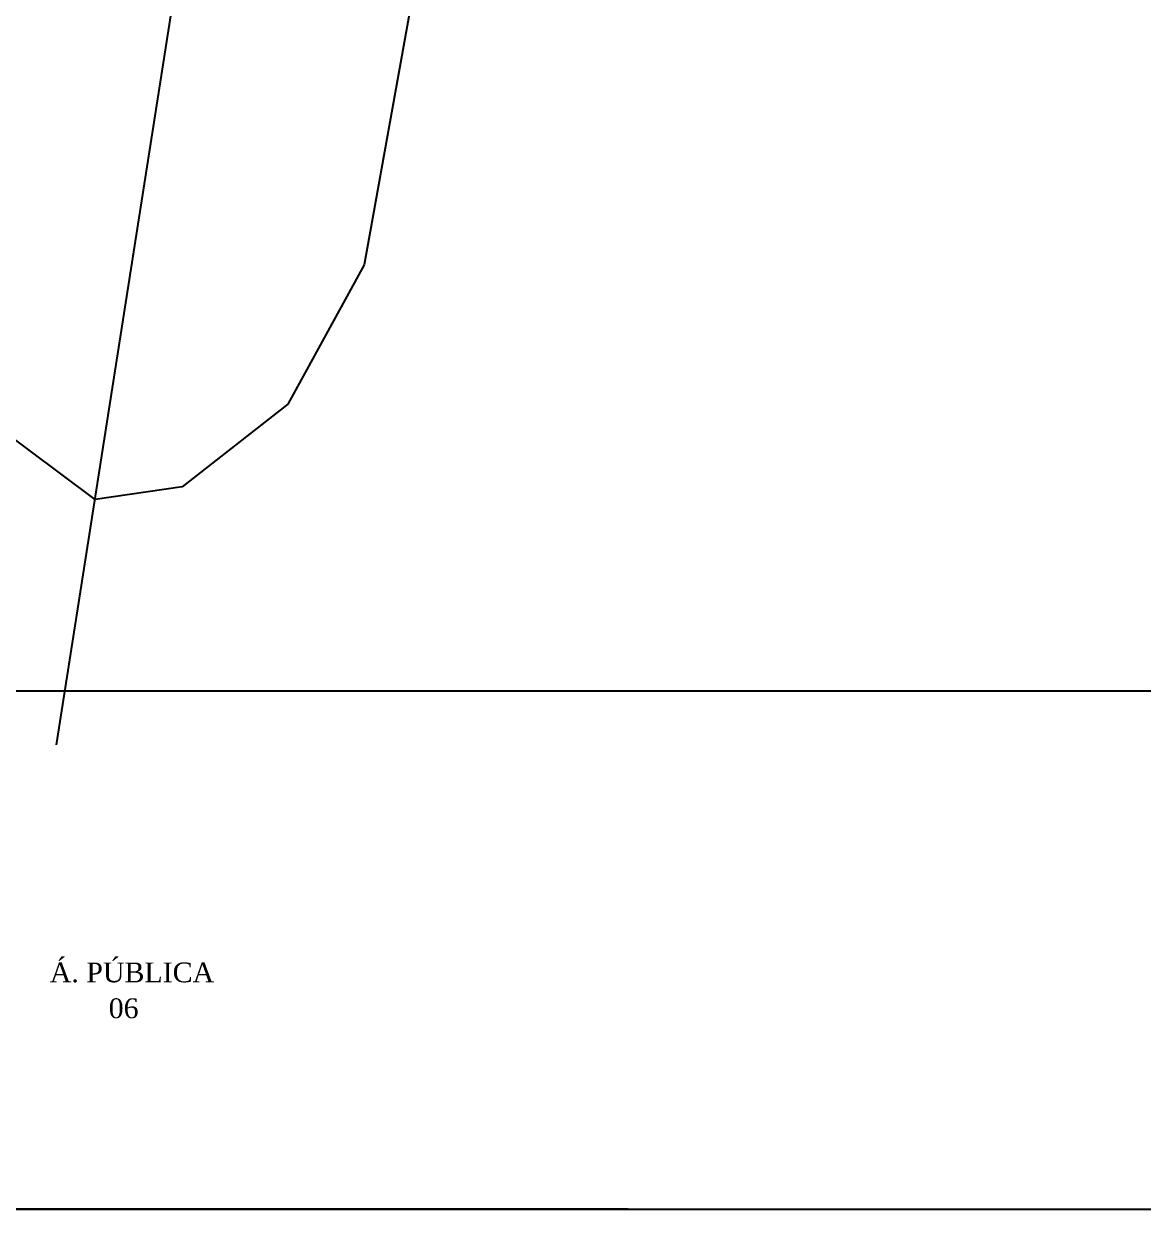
# Model space of a CAD drawing. Extents: x 1140139 to 1163904, y 18967063 to 18979615.
# Drawn here: x 1154442.1 to 1154712.1, y 18975284.9 to 18975570.9 of the extents above; entities that cross this region are included whole.
import ezdxf
from ezdxf.enums import TextEntityAlignment as Align

# ---------------------------------------------------------------- set-up
doc = ezdxf.new("R2010")
doc.units = 0
doc.header["$MEASUREMENT"] = 0
for name, color, linetype in [('COTA', 7, 'CONTINUOUS'), ('LEVEL_1', 19, 'CONTINUOUS'), ('LEVEL_2', 19, 'CONTINUOUS'), ('QUADRAS', 7, 'CONTINUOUS'), ('TEXT_QUADRA', 7, 'CONTINUOUS')]:
    doc.layers.add(name, color=color, linetype=linetype)
doc.styles.add('RUASEQUADRAS', font='dutch.ttf')

msp = doc.modelspace()

# ---------------------------------------------------------------- linework, layer by layer
at = {"layer": 'COTA'}
msp.add_lwpolyline([(1154242.81, 18975284.91), (1154722.81, 18975284.91), (1154722.81, 18975409.91), (1154242.81, 18975409.91)], close=True, dxfattribs=at)
at = {"layer": 'LEVEL_1', "color": 5, "linetype": 'Continuous'}
msp.add_lwpolyline([(1154449.937, 18975396.931), (1154481.456, 18975597.968), (1154491.017, 18975799.816), (1154537.378, 18975925.578), (1154620.586, 18976036.789), (1154708.859, 18976106.055), (1154824.201, 18976194.1), (1154861.093, 18976241.089), (1154925.854, 18976328.806)], dxfattribs=at)
at = {"layer": 'LEVEL_2', "color": 7, "linetype": 'Continuous'}
for p, q in [((1154536.081, 18975578.905), (1154524.149, 18975512.732)), ((1154524.149, 18975512.732), (1154505.789, 18975479.153)), ((1154505.789, 18975479.153), (1154480.308, 18975459.159)), ((1154459.254, 18975456.132), (1154435.158, 18975474.153)), ((1154480.308, 18975459.159), (1154459.254, 18975456.132))]:
    msp.add_line(p, q, dxfattribs=at)
at = {"layer": 'QUADRAS'}
msp.add_line((1154587.81, 18975284.91), (1154209.496, 18975284.91), dxfattribs=at)
for points in [[(1154242.81, 18976537.079), (1155012.81, 18976537.079), (1155012.81, 18975409.91), (1154242.81, 18975409.91)], [(1154242.81, 18975284.91), (1154722.81, 18975284.91), (1154722.81, 18975409.91), (1154242.81, 18975409.91)]]:
    msp.add_lwpolyline(points, close=True, dxfattribs=at)

# ---------------------------------------------------------------- texts
at = {"layer": 'TEXT_QUADRA', "linetype": 'Continuous', "style": 'RUASEQUADRAS'}
for s, p in [('Á. PÚBLICA', (1154448.354, 18975338.237)), ('06', (1154462.56, 18975329.586))]:
    msp.add_text(s, height=4.77, dxfattribs=at).set_placement(p, align=Align.BOTTOM_LEFT)

doc.saveas('drawing.dxf')
